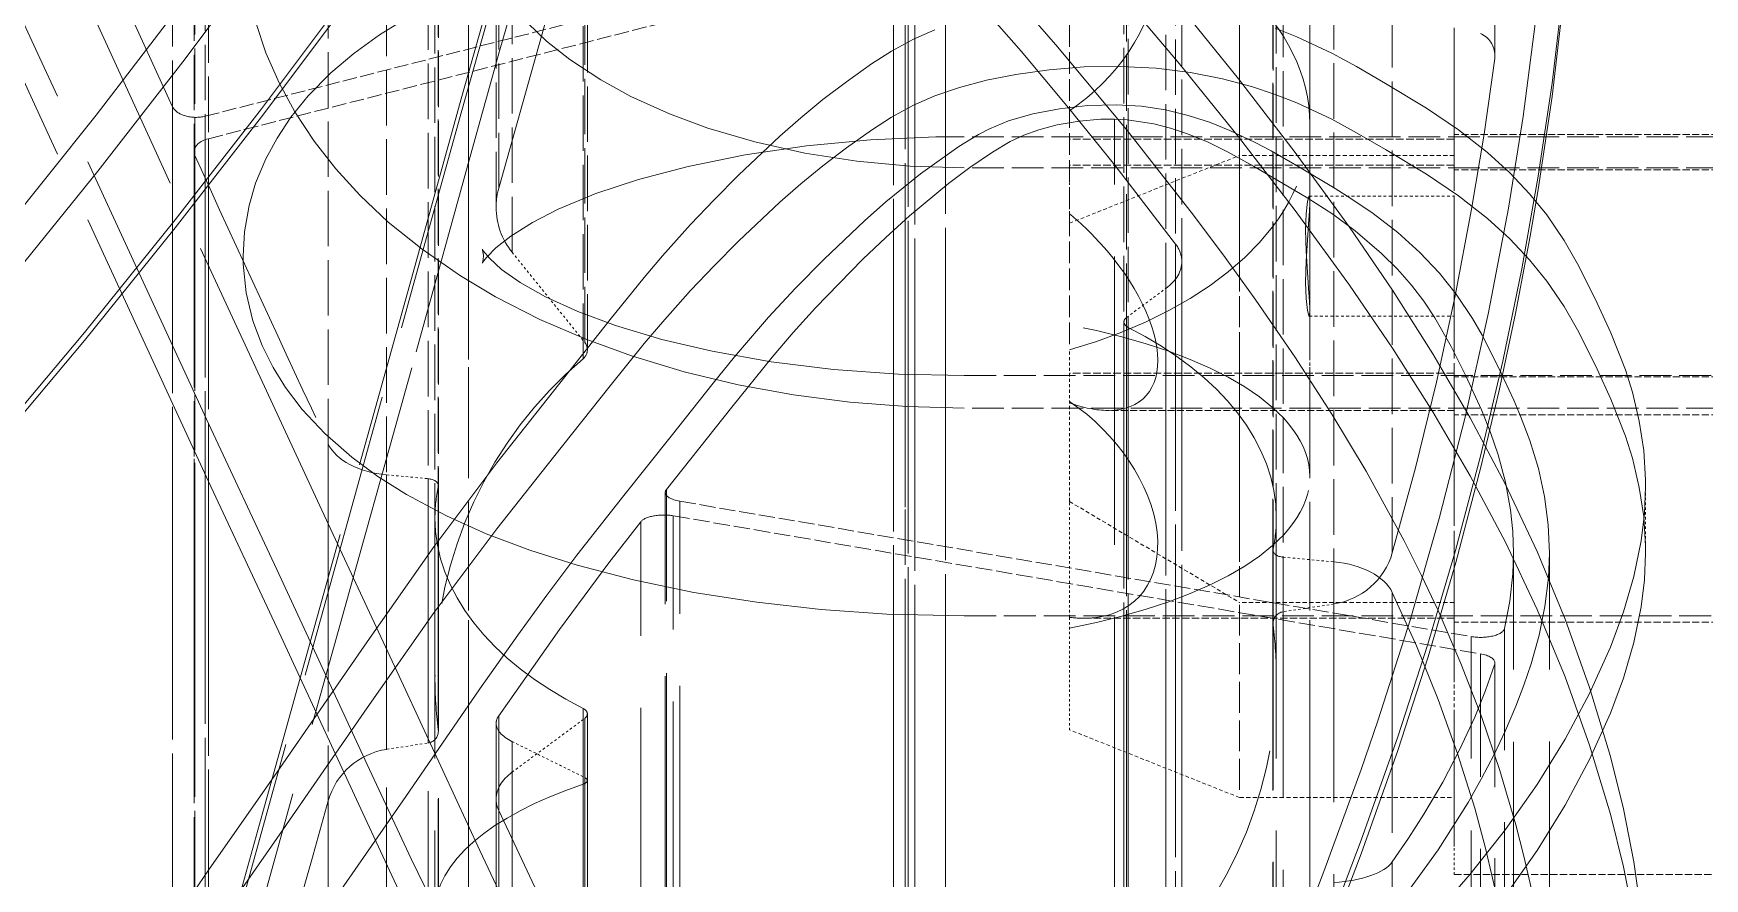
# Model space of a CAD drawing. Header units: millimetres. Extents: x 2408 to 34521, y 2746 to 25454.
# Drawn here: x 14034.2 to 14103.7, y 12192.8 to 12228 of the extents above; entities that cross this region are included whole.
import ezdxf

# ---------------------------------------------------------------- set-up
doc = ezdxf.new("R2010")
doc.units = ezdxf.units.MM
doc.linetypes.add('DASHED', pattern=[15, 12, -3])

# ---------------------------------------------------------------- blocks, each defined once
blk = doc.blocks.new('A$C637D7238')
at = {"color": 7, "linetype": 'DASHED', "lineweight": 13, "ltscale": 0.464721}
blk.add_line((198.301, 1132.197), (198.301, 1411.03), dxfattribs=at)
at = {"color": 7, "linetype": 'DASHED', "lineweight": 13, "ltscale": 0.192269}
blk.add_line((199.99, 1164.997), (199.99, 1280.358), dxfattribs=at)
at = {"color": 7, "linetype": 'DASHED', "lineweight": 13, "ltscale": 0.192268}
blk.add_line((199.998, 1165.122), (199.998, 1280.483), dxfattribs=at)
at = {"color": 7, "linetype": 'DASHED', "lineweight": 13, "ltscale": 0.192289}
blk.add_line((158.556, 1159.595), (158.556, 1274.969), dxfattribs=at)
at = {"color": 7, "linetype": 'DASHED', "lineweight": 13, "ltscale": 0.192292}
blk.add_line((158.448, 1158.802), (158.448, 1274.177), dxfattribs=at)
at = {"color": 7, "linetype": 'DASHED', "lineweight": 13, "ltscale": 0.192297}
blk.add_line((159.11, 1156.932), (159.11, 1272.31), dxfattribs=at)
at = {"color": 7, "linetype": 'DASHED', "lineweight": 13, "ltscale": 0.192307}
blk.add_line((162.135, 1153.185), (162.135, 1268.569), dxfattribs=at)
at = {"color": 7, "linetype": 'DASHED', "lineweight": 13, "ltscale": 0.192308}
for p, q in [((162.245, 1152.873), (162.245, 1268.258)), ((184.565, 1125.623), (184.565, 1241.008)), ((184.675, 1125.312), (184.675, 1240.697))]:
    blk.add_line(p, q, dxfattribs=at)
at = {"color": 7, "linetype": 'DASHED', "lineweight": 13, "ltscale": 0.192309}
for p, q in [((162.069, 1152.494), (162.069, 1267.879)), ((184.741, 1126.001), (184.741, 1241.386))]:
    blk.add_line(p, q, dxfattribs=at)
at = {"color": 7, "linetype": 'DASHED', "lineweight": 13, "ltscale": 0.192321}
for p, q in [((195.729, 1144.426), (195.729, 1259.819)), ((151.464, 1134.099), (151.464, 1249.492))]:
    blk.add_line(p, q, dxfattribs=at)
at = {"color": 7, "linetype": 'DASHED', "lineweight": 13, "ltscale": 0.192323}
for p, q in [((193.301, 1142.293), (193.301, 1257.687)), ((191.187, 1141.969), (191.187, 1257.362)), ((190.764, 1141.478), (190.764, 1256.871)), ((190.768, 1141.415), (190.768, 1256.809)), ((155.905, 1139.238), (155.905, 1254.632)), ((190.905, 1139.24), (190.905, 1254.634)), ((156.043, 1137.063), (156.043, 1252.457)), ((156.047, 1137.001), (156.047, 1252.394)), ((153.896, 1136.245), (153.896, 1251.638)), ((155.623, 1136.51), (155.623, 1251.904))]:
    blk.add_line(p, q, dxfattribs=at)
at = {"color": 7, "linetype": 'DASHED', "lineweight": 13, "ltscale": 0.192303}
blk.add_line((186.314, 1123.289), (186.314, 1238.67), dxfattribs=at)
at = {"color": 7, "linetype": 'DASHED', "lineweight": 13, "ltscale": 0.192298}
blk.add_line((186.975, 1121.425), (186.975, 1236.803), dxfattribs=at)
at = {"color": 7, "linetype": 'DASHED', "lineweight": 13, "ltscale": 0.192294}
blk.add_line((186.716, 1120.215), (186.716, 1235.592), dxfattribs=at)
at = {"color": 7, "linetype": 'DASHED', "lineweight": 13, "ltscale": 0.192271}
blk.add_line((145.882, 1113.816), (145.882, 1229.179), dxfattribs=at)
at = {"color": 7, "linetype": 'DASHED', "lineweight": 13, "ltscale": 0.192272}
blk.add_line((145.917, 1114.076), (145.917, 1229.439), dxfattribs=at)
at = {"color": 7, "linetype": 'DASHED', "lineweight": 13, "ltscale": 0.192267}
blk.add_line((146.488, 1112.905), (146.488, 1228.266), dxfattribs=at)
at = {"color": 7, "linetype": 'DASHED', "lineweight": 13, "ltscale": 0.19226}
blk.add_line((146.351, 1111.346), (146.351, 1226.702), dxfattribs=at)
at = {"color": 7, "linetype": 'DASHED', "lineweight": 13, "ltscale": 0.192257}
blk.add_line((144.992, 1110.695), (144.992, 1226.049), dxfattribs=at)
at = {"color": 7, "linetype": 'DASHED', "lineweight": 13, "ltscale": 0.106987}
for p, q in [((189.372, 1225.151), (189.372, 1160.958)), ((189.372, 1198.43), (189.372, 1134.238))]:
    blk.add_line(p, q, dxfattribs=at)
at = {"color": 7, "linetype": 'DASHED', "lineweight": 13, "ltscale": 0.192204}
blk.add_line((177.142, 1100.866), (177.142, 1216.188), dxfattribs=at)
at = {"color": 7, "linetype": 'DASHED', "lineweight": 13, "ltscale": 0.192201}
blk.add_line((175.866, 1100.423), (175.866, 1215.744), dxfattribs=at)
at = {"color": 7, "linetype": 'DASHED', "lineweight": 13, "ltscale": 0.192193}
blk.add_line((174.978, 1099.185), (174.978, 1214.501), dxfattribs=at)
at = {"color": 7, "linetype": 'DASHED', "lineweight": 13, "ltscale": 0.192184}
blk.add_line((175.461, 1097.798), (175.461, 1213.109), dxfattribs=at)
at = {"color": 7, "linetype": 'DASHED', "lineweight": 13, "ltscale": 0.192187}
blk.add_line((175.584, 1098.275), (175.584, 1213.588), dxfattribs=at)
at = {"color": 7, "linetype": 'DASHED', "lineweight": 13, "ltscale": 0.328568}
blk.add_line((157.301, 1009.537), (157.301, 1206.678), dxfattribs=at)
at = {"color": 7, "linetype": 'DASHED', "lineweight": 13, "ltscale": 0.328569}
blk.add_line((192.301, 1009.537), (192.301, 1206.679), dxfattribs=at)
at = {"color": 7, "linetype": 'DASHED', "lineweight": 13, "ltscale": 0.068777}
blk.add_line((192.301, 1200.327), (192.301, 1159.061), dxfattribs=at)
at = {"color": 7, "linetype": 'DASHED', "lineweight": 13, "ltscale": 0.093789}
blk.add_line((189.372, 1198.627), (189.372, 1142.354), dxfattribs=at)
at = {"color": 7, "linetype": 'DASHED', "lineweight": 13, "ltscale": 0.374806}
for p, q in [((157.301, 973.363), (157.301, 1198.246)), ((192.301, 973.362), (192.301, 1198.246))]:
    blk.add_line(p, q, dxfattribs=at)
at = {"color": 7, "linetype": 'DASHED', "lineweight": 13, "ltscale": 0.075057}
blk.add_line((182.301, 1197.909), (182.301, 1152.875), dxfattribs=at)
at = {"color": 7, "linetype": 'DASHED', "lineweight": 13, "ltscale": 0.066415}
blk.add_line((198.301, 1182.203), (198.301, 1142.354), dxfattribs=at)
at = {"color": 7, "linetype": 'DASHED', "lineweight": 13}
for p, q in [((175.461, 351.319), (175.461, 1170.73)), ((175.584, 351.018), (175.584, 1170.444)), ((174.978, 350.446), (174.978, 1169.897)), ((175.866, 349.668), (175.866, 1169.153)), ((177.142, 349.39), (177.142, 1168.886)), ((144.992, 343.259), (144.992, 1162.984)), ((146.351, 342.855), (146.351, 1162.593)), ((184.178, 229.754), (184.178, 1162.473)), ((146.488, 341.89), (146.488, 1161.657)), ((145.882, 341.327), (145.882, 1161.11)), ((145.917, 341.167), (145.917, 1160.955)), ((186.716, 337.39), (186.716, 1157.272)), ((186.975, 336.649), (186.975, 1156.547)), ((186.314, 335.51), (186.314, 1155.429)), ((184.565, 334.087), (184.565, 1154.03)), ((184.675, 334.276), (184.675, 1154.216)), ((184.741, 333.857), (184.741, 1153.803)), ((151.464, 328.953), (151.464, 1148.951)), ((153.896, 327.663), (153.896, 1147.666)), ((155.623, 327.504), (155.623, 1147.507)), ((156.043, 327.171), (156.043, 1147.176)), ((156.047, 327.209), (156.047, 1147.213)), ((165.534, 212.417), (165.534, 1147.055)), ((165.487, 212.285), (165.487, 1146.934)), ((166.093, 211.888), (166.093, 1146.568)), ((155.905, 325.868), (155.905, 1145.874)), ((164.47, 210.967), (164.47, 1145.717)), ((165.818, 211.234), (165.818, 1145.964)), ((190.905, 325.867), (190.905, 1145.873)), ((190.764, 324.529), (190.764, 1144.534)), ((190.768, 324.566), (190.768, 1144.571)), ((200.769, 209.561), (200.769, 1144.411)), ((202.269, 209.565), (202.269, 1144.414)), ((191.187, 324.236), (191.187, 1144.24)), ((193.301, 324.043), (193.301, 1144.045)), ((195.729, 322.773), (195.729, 1142.769)), ((199.004, 205.861), (199.004, 1140.937)), ((200.394, 206.21), (200.394, 1141.267)), ((199.392, 205.105), (199.392, 1140.219)), ((199.99, 204.666), (199.99, 1139.803)), ((199.998, 204.719), (199.998, 1139.853)), ((158.448, 202.074), (158.448, 1137.322)), ((158.556, 202.404), (158.556, 1137.639)), ((162.069, 318), (162.069, 1137.944)), ((162.135, 317.593), (162.135, 1137.531)), ((162.245, 317.777), (162.245, 1137.718)), ((159.11, 201.297), (159.11, 1136.572)), ((159.11, 315.395), (159.11, 1135.292)), ((162.069, 199.464), (162.069, 1134.794)), ((162.135, 199.748), (162.135, 1135.071)), ((162.245, 199.62), (162.245, 1134.946)), ((158.448, 314.302), (158.448, 1134.174)), ((158.556, 313.839), (158.556, 1133.7)), ((195.729, 196.169), (195.729, 1131.558))]:
    blk.add_line(p, q, dxfattribs=at)
at = {"color": 7, "linetype": 'DASHED', "lineweight": 13, "ltscale": 0.049241}
blk.add_line((146.351, 1162.593), (174.978, 1169.897), dxfattribs=at)
at = {"color": 7, "linetype": 'DASHED', "lineweight": 13, "ltscale": 0.050532}
blk.add_line((146.488, 1161.657), (175.866, 1169.153), dxfattribs=at)
at = {"color": 7, "linetype": 'DASHED', "lineweight": 13, "ltscale": 0.010049}
blk.add_line((192.301, 1168.308), (192.301, 1162.279), dxfattribs=at)
at = {"color": 7, "linetype": 'DASHED', "lineweight": 13, "ltscale": 0.11}
for p, q in [((243.922, 1161.739), (177.923, 1161.739)), ((243.922, 1160.449), (177.923, 1160.449)), ((243.922, 1150.449), (177.923, 1150.449))]:
    blk.add_line(p, q, dxfattribs=at)
at = {"color": 7, "linetype": 'DASHED', "lineweight": 13, "ltscale": 0.025}
for p, q in [((213.301, 1161.837), (198.301, 1161.837)), ((213.301, 1160.357), (198.301, 1160.357)), ((213.301, 1151.742), (198.301, 1151.742)), ((213.301, 1150.158), (198.301, 1150.158)), ((213.301, 1141.542), (198.301, 1141.542)), ((198.301, 1131.03), (213.301, 1131.03))]:
    blk.add_line(p, q, dxfattribs=at)
at = {"color": 7, "linetype": 'DASHED', "lineweight": 13, "ltscale": 0.026667}
for p, q in [((198.301, 1161.639), (182.301, 1161.639)), ((198.301, 1160.549), (182.301, 1160.549)), ((198.301, 1151.898), (182.301, 1151.898))]:
    blk.add_line(p, q, dxfattribs=at)
at = {"color": 7, "linetype": 'DASHED', "lineweight": 13, "ltscale": 0.012688}
for p, q in [((182.301, 1158.138), (189.372, 1160.958)), ((189.372, 1134.238), (182.301, 1137.058))]:
    blk.add_line(p, q, dxfattribs=at)
at = {"color": 7, "linetype": 'DASHED', "lineweight": 13, "ltscale": 0.014882}
for p, q in [((198.301, 1160.958), (189.372, 1160.958)), ((198.301, 1142.354), (189.372, 1142.354)), ((189.372, 1134.238), (198.301, 1134.238))]:
    blk.add_line(p, q, dxfattribs=at)
at = {"color": 7, "linetype": 'DASHED', "lineweight": 13, "ltscale": 0.003357}
blk.add_line((182.301, 1158.534), (182.301, 1160.549), dxfattribs=at)
at = {"color": 7, "linetype": 'DASHED', "lineweight": 13, "ltscale": 0.010047}
for p, q in [((192.272, 1159.268), (198.301, 1159.268)), ((192.272, 1154.268), (198.301, 1154.268))]:
    blk.add_line(p, q, dxfattribs=at)
at = {"color": 7, "linetype": 'DASHED', "lineweight": 13, "ltscale": 0.008026}
blk.add_line((159.11, 1156.932), (162.135, 1153.185), dxfattribs=at)
at = {"color": 7, "linetype": 'DASHED', "lineweight": 13, "ltscale": 0.003398}
blk.add_line((184.675, 1154.216), (186.314, 1155.429), dxfattribs=at)
at = {"color": 7, "linetype": 'DASHED', "lineweight": 13, "ltscale": 0.011463}
blk.add_line((192.301, 1154.476), (192.301, 1147.598), dxfattribs=at)
at = {"color": 7, "linetype": 'DASHED', "lineweight": 13, "ltscale": 0.010525}
blk.add_line((182.301, 1146.56), (182.301, 1152.875), dxfattribs=at)
at = {"color": 7, "linetype": 'DASHED', "lineweight": 13, "ltscale": 0.11017}
for p, q in [((177.923, 1151.798), (244.025, 1151.798)), ((177.923, 1141.798), (244.025, 1141.798))]:
    blk.add_line(p, q, dxfattribs=at)
at = {"color": 7, "linetype": 'DASHED', "lineweight": 13, "ltscale": 0.023993}
blk.add_line((198.301, 1150.349), (183.905, 1150.349), dxfattribs=at)
at = {"color": 7, "linetype": 'DASHED', "lineweight": 13, "ltscale": 0.00289}
blk.add_line((153.896, 1147.666), (155.623, 1147.507), dxfattribs=at)
at = {"color": 7, "linetype": 'DASHED', "lineweight": 13, "ltscale": 0.004585}
blk.add_line((206.269, 1144.414), (206.269, 1147.166), dxfattribs=at)
at = {"color": 7, "linetype": 'DASHED', "lineweight": 13, "ltscale": 0.055649}
blk.add_line((166.093, 1146.568), (199.004, 1140.937), dxfattribs=at)
at = {"color": 7, "linetype": 'DASHED', "lineweight": 13, "ltscale": 0.008588}
blk.add_line((182.301, 1141.738), (182.301, 1146.891), dxfattribs=at)
at = {"color": 7, "linetype": 'DASHED', "lineweight": 13, "ltscale": 0.013712}
blk.add_line((182.301, 1146.56), (189.372, 1142.354), dxfattribs=at)
at = {"color": 7, "linetype": 'DASHED', "lineweight": 13, "ltscale": 0.05677}
blk.add_line((165.818, 1145.964), (199.392, 1140.219), dxfattribs=at)
at = {"color": 7, "linetype": 'DASHED', "lineweight": 13, "ltscale": 0.003538}
blk.add_line((191.187, 1144.24), (193.301, 1144.045), dxfattribs=at)
at = {"color": 7, "linetype": 'DASHED', "lineweight": 13, "ltscale": 0.003564}
blk.add_line((193.301, 1142.293), (191.187, 1141.969), dxfattribs=at)
at = {"color": 7, "linetype": 'DASHED', "lineweight": 13, "ltscale": 0.013527}
blk.add_line((198.301, 1142.354), (198.301, 1134.238), dxfattribs=at)
at = {"color": 7, "linetype": 'DASHED', "lineweight": 13, "ltscale": 0.007801}
blk.add_line((182.301, 1141.738), (182.301, 1137.058), dxfattribs=at)
at = {"color": 7, "linetype": 'DASHED', "lineweight": 13, "ltscale": 0.025658}
blk.add_line((198.301, 1141.698), (182.906, 1141.698), dxfattribs=at)
at = {"color": 7, "linetype": 'DASHED', "lineweight": 13, "ltscale": 0.000103974}
blk.add_line((190.764, 1141.478), (190.768, 1141.415), dxfattribs=at)
at = {"color": 7, "linetype": 'DASHED', "lineweight": 13, "ltscale": 0.006273}
blk.add_line((159.11, 1135.292), (162.135, 1137.531), dxfattribs=at)
at = {"color": 7, "linetype": 'DASHED', "lineweight": 13, "ltscale": 0.000103594}
blk.add_line((156.047, 1137.001), (156.043, 1137.063), dxfattribs=at)
at = {"color": 7, "linetype": 'DASHED', "lineweight": 13, "ltscale": 0.002911}
blk.add_line((153.896, 1136.245), (155.623, 1136.51), dxfattribs=at)
at = {"color": 7, "linetype": 'DASHED', "lineweight": 13, "ltscale": 0.005629}
blk.add_line((159.11, 1136.572), (162.135, 1135.071), dxfattribs=at)
at = {"color": 7, "linetype": 'DASHED', "lineweight": 13, "ltscale": 0.001946}
blk.add_line((198.301, 1131.03), (198.301, 1132.197), dxfattribs=at)
at = {"color": 7, "linetype": 'DASHED', "lineweight": 13}
for points in [[(87.013, 1105.223), (91.098, 1108.574), (93.128, 1110.264), (98.632, 1114.977), (104.035, 1119.805), (109.185, 1124.607), (114.235, 1129.512), (119.187, 1134.516), (124.04, 1139.616), (128.656, 1144.653), (133.173, 1149.778), (137.584, 1154.993), (141.879, 1160.299), (145.516, 1164.986), (149.075, 1169.744)], [(89.552, 1102.49), (94.633, 1106.668), (97.111, 1108.749), (100.882, 1111.991), (105.424, 1116.022), (109.89, 1120.13), (114.282, 1124.315), (118.604, 1128.577), (123.665, 1133.756), (128.641, 1139.051), (133.494, 1144.424), (137.447, 1148.971), (141.32, 1153.592), (145.103, 1158.283), (148.687, 1162.904), (152.192, 1167.586)], [(89.552, 1102.151), (94.633, 1106.329), (97.111, 1108.409), (100.882, 1111.651), (105.424, 1115.682), (109.89, 1119.79), (114.282, 1123.976), (118.604, 1128.237), (123.665, 1133.416), (128.641, 1138.712), (133.494, 1144.085), (137.447, 1148.632), (141.32, 1153.253), (145.103, 1157.943), (148.687, 1162.564), (152.192, 1167.247)], [(186.864, 1167.195), (189.332, 1164.143), (191.694, 1161.077), (193.95, 1157.968), (195.734, 1155.346), (197.414, 1152.699), (198.968, 1150.038), (200.434, 1147.271), (201.754, 1144.481), (202.924, 1141.666), (203.939, 1138.824), (204.8, 1135.953), (205.343, 1133.77), (205.779, 1131.567), (206.088, 1129.345), (206.224, 1127.677), (206.269, 1126.008)], [(184.328, 1167.781), (186.864, 1164.783), (189.332, 1161.732), (191.694, 1158.665), (193.95, 1155.557), (195.734, 1152.934), (197.414, 1150.288), (198.968, 1147.626), (200.434, 1144.859), (201.754, 1142.07), (202.924, 1139.255), (203.939, 1136.413), (204.8, 1133.541), (205.343, 1131.358), (205.779, 1129.156), (206.088, 1126.933), (206.224, 1125.265), (206.269, 1123.597)], [(157.142, 1127.114), (154.917, 1131.688), (153.081, 1135.617), (149.331, 1143.724), (146.487, 1149.799), (139.467, 1165.013), (135.291, 1174.138)], [(159.348, 1128.705), (157.775, 1132.032), (154.695, 1138.699), (151.197, 1146.198), (144.248, 1161.206), (140.82, 1168.72)], [(178.802, 1168.931), (181.819, 1165.47), (184.707, 1161.979), (187.453, 1158.474), (188.771, 1156.711), (190.046, 1154.942), (191.674, 1152.574), (193.208, 1150.199), (194.639, 1147.817), (196.221, 1144.926), (196.95, 1143.475), (197.636, 1142.019), (198.587, 1139.822), (199.443, 1137.607), (200.203, 1135.37), (200.867, 1133.106), (201.203, 1131.795), (201.502, 1130.475), (201.835, 1128.705), (202.081, 1126.924), (202.228, 1125.138), (202.269, 1123.597)], [(154.917, 1129.276), (153.081, 1133.205), (149.331, 1141.312), (146.487, 1147.387), (139.467, 1162.601), (135.291, 1171.726)], [(127.602, 1060.9), (128.717, 1064.071), (129.794, 1067.255), (131.852, 1073.659), (133.165, 1077.939), (135.649, 1086.379), (136.066, 1087.833), (139.147, 1098.833), (142.678, 1111.707), (148.738, 1133.63), (154.927, 1155.835), (156.996, 1163.315), (158.049, 1167.052)], [(128.718, 1063.507), (129.795, 1066.692), (131.853, 1073.096), (133.862, 1079.7), (135.65, 1085.817), (136.832, 1089.962), (139.148, 1098.27), (142.483, 1110.428), (155.004, 1155.548), (157.019, 1162.831), (158.044, 1166.469)], [(129.615, 1063.612), (130.673, 1066.735), (132.053, 1070.974), (133.384, 1075.231), (135.476, 1082.2), (137.074, 1087.724), (138.637, 1093.26), (141.545, 1103.782), (146.769, 1122.832), (151.718, 1140.554), (155.125, 1152.787), (157.436, 1161.168), (158.607, 1165.355), (160.411, 1171.624)], [(99.388, 1117.635), (104.397, 1122.168), (108.803, 1126.309), (113.135, 1130.527), (117.395, 1134.819), (121.582, 1139.182), (125.696, 1143.614), (129.734, 1148.113), (133.691, 1152.681), (137.56, 1157.318), (141.813, 1162.638), (145.956, 1168.052), (150.007, 1173.567), (153.992, 1179.183), (156.721, 1183.128), (159.43, 1187.119), (162.109, 1191.15), (164.749, 1195.214), (167.557, 1199.66), (170.285, 1204.129), (172.919, 1208.61), (175.461, 1213.109)], [(144.992, 1162.984), (140.674, 1172.421), (137.615, 1178.92), (136.029, 1182.163)], [(164.47, 1179.779), (162.606, 1173.746), (160.831, 1167.695), (158.556, 1159.595)], [(191.802, 1128.373), (192.884, 1131.156), (194.433, 1135.403), (195.126, 1137.427), (196.467, 1141.625), (197.684, 1145.856), (198.773, 1150.122), (199.732, 1154.424), (200.56, 1158.764), (201.173, 1162.584), (201.673, 1166.431)], [(192.805, 1128.193), (194.438, 1132.461), (195.956, 1136.759), (197.206, 1140.625), (198.353, 1144.52), (199.392, 1148.445), (200.322, 1152.399), (201.113, 1156.235), (201.8, 1160.098), (202.377, 1163.971), (202.815, 1167.717)], [(192.807, 1127.631), (194.44, 1131.899), (195.957, 1136.197), (197.218, 1140.096), (198.372, 1144.025), (199.418, 1147.984), (200.175, 1151.172), (200.859, 1154.379), (201.471, 1157.606), (201.8, 1159.536), (202.378, 1163.41), (202.8, 1166.994)], [(147.923, 1156.768), (147.979, 1157.774), (148.173, 1158.88), (148.446, 1159.806), (148.869, 1160.824), (149.335, 1161.684), (149.914, 1162.549), (150.633, 1163.434), (151.576, 1164.392), (152.529, 1165.203), (153.592, 1165.978), (155.039, 1166.871), (156.382, 1167.576), (158.038, 1168.319), (159.85, 1169.006), (162.137, 1169.723), (164.576, 1170.338), (167.109, 1170.84), (169.732, 1171.232), (172.423, 1171.513), (175.62, 1171.7), (177.923, 1171.739)], [(147.923, 1170.318), (147.974, 1169.127), (148.18, 1167.653), (148.471, 1166.445), (148.875, 1165.234), (149.422, 1163.976), (150.074, 1162.774), (150.875, 1161.555), (151.781, 1160.396), (152.777, 1159.305), (153.964, 1158.187), (155.368, 1157.053), (156.966, 1155.951), (158.43, 1155.08), (160.274, 1154.136), (162.221, 1153.294), (164.084, 1152.615), (166.267, 1151.956), (168.516, 1151.415), (170.82, 1150.993), (173.165, 1150.691), (175.537, 1150.509), (177.923, 1150.449)], [(157.923, 1170.318), (157.996, 1169.563), (158.215, 1168.806), (158.591, 1168.017), (159.091, 1167.26), (159.764, 1166.466), (160.545, 1165.717), (161.51, 1164.949), (162.8, 1164.101), (164.056, 1163.416), (165.667, 1162.687), (167.255, 1162.099), (169.213, 1161.521), (171.287, 1161.058), (173.449, 1160.722), (175.671, 1160.517), (177.923, 1160.449)], [(177.142, 1168.886), (180.286, 1165.296), (182.263, 1162.934), (184.183, 1160.557), (186.716, 1157.272)], [(176.701, 1166.187), (175.811, 1165.798), (174.903, 1165.302), (174.068, 1164.766), (173.02, 1164.029), (172.042, 1163.283), (171.123, 1162.528), (170.256, 1161.768), (168.538, 1160.14), (167.518, 1159.117), (166.533, 1158.084), (165.364, 1156.778), (164.607, 1155.883), (163.19, 1154.126), (160.836, 1151.151), (158.473, 1148.17), (155.857, 1144.674), (153.081, 1140.723), (149.331, 1135.286), (146.487, 1131.213), (139.467, 1121.011), (135.291, 1114.892)], [(206.269, 1147.166), (206.266, 1147.459), (206.187, 1148.679), (206.002, 1149.896), (205.715, 1151.11), (205.427, 1152.032), (204.822, 1153.573), (204.254, 1154.813), (203.489, 1156.353), (202.881, 1157.418), (202.155, 1158.485), (201.439, 1159.366), (200.617, 1160.235), (199.685, 1161.086), (198.486, 1162.027), (197.15, 1162.925), (195.446, 1163.955), (194.239, 1164.657), (193.208, 1165.215), (191.76, 1165.896), (190.858, 1166.253)], [(184.406, 1164.665), (182.912, 1164.64), (181.459, 1164.524), (180.07, 1164.33), (178.854, 1164.087), (177.719, 1163.786), (176.701, 1163.436), (175.811, 1163.047), (174.903, 1162.551), (174.068, 1162.015), (173.02, 1161.278), (172.042, 1160.531), (171.123, 1159.777), (170.256, 1159.017), (168.538, 1157.389), (167.518, 1156.366), (166.533, 1155.333), (165.364, 1154.027), (164.607, 1153.133), (163.19, 1151.375), (160.836, 1148.4), (158.473, 1145.419), (155.857, 1141.922), (153.081, 1137.971), (149.331, 1132.535), (146.487, 1128.462)], [(206.269, 1144.414), (206.266, 1144.708), (206.187, 1145.928), (206.002, 1147.145), (205.715, 1148.359), (205.427, 1149.281), (204.822, 1150.822), (204.254, 1152.062), (203.489, 1153.602), (202.881, 1154.667), (202.155, 1155.734), (201.439, 1156.615), (200.617, 1157.484), (199.685, 1158.335), (198.486, 1159.276), (197.15, 1160.173), (195.446, 1161.204), (194.239, 1161.905), (193.208, 1162.464), (191.76, 1163.145), (190.858, 1163.502), (189.873, 1163.831), (188.667, 1164.153), (187.341, 1164.411), (185.909, 1164.587), (184.406, 1164.665)], [(199.99, 1164.997), (199.547, 1161.851), (199.03, 1158.723), (198.342, 1155.111), (197.562, 1151.524), (196.691, 1147.962), (195.729, 1144.426)], [(184.24, 1163.071), (183.068, 1163.036), (181.889, 1162.903), (180.769, 1162.685), (179.769, 1162.396), (178.979, 1162.072), (178.521, 1161.834), (177.704, 1161.331), (176.103, 1160.194), (174.659, 1159.027), (173.768, 1158.239), (172.097, 1156.644), (170.907, 1155.438), (169.775, 1154.223), (168.366, 1152.585), (167.475, 1151.486), (165.735, 1149.283), (163.76, 1146.804), (161.812, 1144.324), (160.56, 1142.659), (159.348, 1140.989), (157.775, 1138.758), (154.695, 1134.287), (151.197, 1129.259)], [(202.269, 1144.414), (202.217, 1145.589), (202.062, 1146.763), (201.807, 1147.934), (201.452, 1149.1), (201.068, 1150.106), (200.782, 1150.774), (200.161, 1152.106), (199.462, 1153.482), (199.069, 1154.167), (198.388, 1155.189), (197.687, 1156.061), (196.877, 1156.918), (195.956, 1157.749), (194.928, 1158.546), (194.005, 1159.171), (193.349, 1159.583), (191.933, 1160.428), (190.685, 1161.145), (190.02, 1161.5), (188.964, 1162.002), (188.121, 1162.338), (187.231, 1162.626), (186.29, 1162.853), (185.294, 1163.005), (184.24, 1163.071)], [(184.178, 1162.473), (183.598, 1162.463), (182.699, 1162.383), (181.795, 1162.229), (181.019, 1162.031), (180.397, 1161.808), (179.835, 1161.538), (179.096, 1161.093), (178.157, 1160.451), (177.273, 1159.795), (175.641, 1158.446), (174.654, 1157.547), (173.708, 1156.637), (171.729, 1154.612)], [(200.769, 1144.411), (200.738, 1145.31), (200.646, 1146.208), (200.44, 1147.356), (200.136, 1148.5), (199.814, 1149.436), (199.436, 1150.371), (198.788, 1151.784), (198.183, 1153.006), (197.5, 1154.208), (197.043, 1154.89), (196.525, 1155.564), (195.939, 1156.231), (195.286, 1156.884), (194.188, 1157.827), (193.251, 1158.51), (192.217, 1159.179), (189.962, 1160.517), (188.908, 1161.095), (188.066, 1161.505), (187.206, 1161.861), (186.501, 1162.098), (185.803, 1162.279), (184.7, 1162.447), (184.178, 1162.473)], [(157.923, 1156.768), (157.898, 1156.552), (157.876, 1156.479), (157.877, 1156.482), (157.887, 1156.499), (158.045, 1156.718), (158.441, 1157.118), (159.06, 1157.602), (159.958, 1158.165), (161.036, 1158.717), (162.603, 1159.369), (164.376, 1159.961), (166.436, 1160.505), (168.816, 1160.987), (171.359, 1161.357), (174.018, 1161.606), (176.745, 1161.727), (177.923, 1161.739)], [(192.26, 1155.234), (192.14, 1156.972), (192.121, 1157.857), (192.145, 1158.531), (192.201, 1159.036), (192.251, 1159.241), (192.261, 1159.26), (192.266, 1159.265), (192.27, 1159.268), (192.272, 1159.268)], [(192.272, 1159.268), (192.274, 1159.268), (192.278, 1159.266), (192.282, 1159.261), (192.288, 1159.245), (192.301, 1159.061)], [(192.26, 1158.302), (192.14, 1156.564), (192.121, 1155.68), (192.145, 1155.006), (192.201, 1154.501), (192.251, 1154.295), (192.261, 1154.277), (192.266, 1154.271), (192.27, 1154.269), (192.272, 1154.268)], [(177.923, 1151.798), (175.181, 1151.863), (172.487, 1152.058), (169.889, 1152.377), (167.433, 1152.812), (165.338, 1153.305), (163.409, 1153.883), (161.853, 1154.462), (160.503, 1155.08), (159.455, 1155.672), (158.678, 1156.219), (158.167, 1156.682), (157.913, 1156.994), (157.876, 1157.057), (157.876, 1157.059), (157.888, 1157.024), (157.922, 1156.806), (157.923, 1156.768)], [(177.923, 1141.798), (174.702, 1141.875), (171.971, 1142.063), (169.289, 1142.362), (166.68, 1142.773), (164.163, 1143.293), (161.826, 1143.903), (159.85, 1144.531), (158.038, 1145.218), (156.382, 1145.961), (154.726, 1146.845), (153.524, 1147.605), (152.441, 1148.403), (151.327, 1149.381), (150.384, 1150.391), (149.693, 1151.299), (149.169, 1152.138), (148.716, 1153.046), (148.33, 1154.082), (148.053, 1155.243), (147.929, 1156.432), (147.923, 1156.768)], [(171.729, 1154.612), (170.808, 1153.593), (169.93, 1152.565), (168.256, 1150.488), (165.534, 1147.055)], [(192.272, 1154.268), (192.274, 1154.269), (192.278, 1154.271), (192.282, 1154.276), (192.288, 1154.292), (192.301, 1154.476)], [(197.414, 1129.268), (198.968, 1131.052), (200.434, 1132.908), (201.754, 1134.779), (202.924, 1136.666), (203.939, 1138.572), (204.8, 1140.497), (205.343, 1141.961), (205.779, 1143.438), (206.088, 1144.928), (206.224, 1146.047), (206.269, 1147.166)], [(164.47, 1145.717), (163.135, 1144.003), (161.085, 1141.235), (158.556, 1137.639)], [(196.221, 1130.112), (197.636, 1132.062), (198.883, 1134.028), (199.446, 1135.025), (199.966, 1136.03), (200.437, 1137.03), (200.867, 1138.038), (201.203, 1138.917), (201.502, 1139.802), (201.835, 1140.989), (202.081, 1142.183), (202.228, 1143.381), (202.269, 1144.414)], [(200.434, 1130.157), (201.754, 1132.028), (202.924, 1133.915), (203.939, 1135.821), (204.8, 1137.746), (205.343, 1139.21), (205.779, 1140.687), (206.088, 1142.177), (206.224, 1143.295), (206.269, 1144.414)], [(200.394, 1141.267), (200.614, 1142.408), (200.74, 1143.551), (200.769, 1144.411)], [(195.729, 1142.769), (196.734, 1140.554), (197.64, 1138.322), (198.447, 1136.069), (199.156, 1133.79), (199.602, 1132.138), (199.99, 1130.474)], [(195.729, 1131.558), (196.41, 1132.547), (197.047, 1133.541), (197.828, 1134.875), (198.531, 1136.22), (199.156, 1137.58), (199.602, 1138.687), (199.99, 1139.803)], [(164.47, 1121.654), (163.135, 1124.21), (161.085, 1128.338), (158.556, 1133.7)]]:
    blk.add_lwpolyline(points, dxfattribs=at)
for centre, radius, start, end in [((199.002, 1165.121), 0.996, 0.06184, 66.94054), ((199.006, 1165.122), 0.992, 352.73684, 359.99757), ((1216.482, 1648.366), 1176.298, 204.479025, 205.123125), ((161.422, 1158.802), 2.974, 164.53276, 179.99534), ((181.036, 1159.313), 11.268, 354.85395, 358.71792), ((161.426, 1158.803), 2.977, 180.01215, 218.93761), ((174.209, 1148.788), 12.668, 44.02942, 50.29977), ((181.035, 1154.224), 11.269, 1.28247, 5.1459), ((161.749, 1152.873), 0.496, 310.17469, 359.96471), ((161.749, 1152.873), 0.496, 0.02179, 38.95182), ((192.852, 1145.254), 2.994, 278.61587, 343.94655), ((182.915, 1146.354), 4.656, 262.41706, 269.88448), ((182.91, 1145.744), 4.046, 269.9371, 275.76947), ((191.261, 1141.476), 0.498, 98.54801, 179.83652), ((173.622, 1139.239), 17.283, 0.00272, 7.23509), ((173.178, 1139.239), 17.272, 180.00187, 187.23731), ((155.549, 1137.002), 0.498, 278.52858, 359.82481), ((154.344, 1133.285), 2.993, 98.59827, 164.20061), ((2971.654, 342.086), 2929.292, 164.313298, 164.719708)]:
    blk.add_arc(centre, radius, start, end, dxfattribs=at)
for centre, major_axis, ratio, start_param, end_param in [((180.872, 1166.739), (4.265, 4.265), 0.655574, 4.416094, 6.773698), ((174.801, 1162.279), (-17.5, 0), 0.594762, 3.141593, 4.269478), ((145.957, 1163.139), (1, 0), 0.594762, 3.406319, 5.117623), ((146.882, 1161.11), (1, 0), 0.594762, 1.97603, 3.141636), ((174.801, 1162.279), (-17.5, 0), 0.594762, 2.013707, 3.141593), ((146.882, 1161.11), (1, 0), 0.594762, 3.141636, 3.406673), ((180.872, 1155.449), (-4.554, 4.554), 0.504089, 2.674629, 4.679306), ((183.975, 1156.546), (3, 0), 0.594762, 0.000049, 0.418653), ((183.975, 1156.546), (3, 0), 0.594762, 5.606315, 6.283234), ((185.065, 1154.03), (0.5, 0), 0.594762, 2.464722, 3.141549), ((185.065, 1154.03), (0.5, 0), 0.594762, 3.141549, 4.007737), ((174.801, 1147.598), (-17.5, 0), 0.398819, 3.141593, 4.269478), ((173.405, 1145.874), (17.5, 0), 0.594762, 6.283148, 7.14933), ((173.362, 1139.275), (17.155, 3.251), 0.994385, 2.088042, 2.955373), ((180.872, 1146.798), (4.265, -4.265), 0.655574, 5.792672, 8.150276), ((180.869, 1155.454), (-4.557, 4.56), 0.503992, 2.322264, 2.675004), ((154.354, 1149.429), (3, 0), 0.594762, 3.413148, 4.559117), ((155.547, 1147.213), (0.5, 0), 0.594762, 6.283151, 7.70071), ((173.405, 1145.874), (17.5, 0), 0.594762, 3.016102, 3.141556), ((155.547, 1147.213), (0.5, 0), 0.594762, 6.157695, 6.283151), ((166.487, 1146.934), (1, 0), 0.398819, 2.833267, 3.141629), ((174.801, 1147.598), (-17.5, 0), 0.398819, 2.013707, 3.141593), ((166.487, 1146.934), (1, 0), 0.398819, 3.141629, 4.307155), ((173.405, 1145.874), (17.5, 0), 0.594762, 3.141556, 4.007737), ((165.424, 1145.597), (1, 0), 0.398819, 1.165563, 2.836252), ((173.405, 1145.874), (17.5, 0), 0.594762, 6.157695, 6.283148), ((191.264, 1144.534), (0.5, 0), 0.594762, 3.016102, 3.141558), ((191.264, 1144.534), (0.5, 0), 0.594762, 3.141558, 4.559117), ((192.843, 1142.282), (3, 0), 0.594762, 0.27655, 1.417525), ((199.398, 1141.303), (1, 0), 0.398819, 4.307155, 6.191394), ((198.998, 1139.853), (1, 0), 0.398819, 6.283146, 7.448748), ((198.998, 1139.853), (1, 0), 0.398819, 6.156913, 6.283146), ((173.362, 1139.275), (17.392, -2.316), 0.992137, 5.54954, 6.41457), ((161.448, 1137.322), (3, 0), 0.398819, 2.872814, 3.141537), ((161.448, 1137.322), (3, 0), 0.398819, 3.141537, 3.818463), ((161.745, 1137.718), (0.5, 0), 0.594762, 6.283142, 7.14933), ((161.745, 1137.718), (0.5, 0), 0.594762, 5.606315, 6.283142), ((161.448, 1134.174), (3, 0), 0.594762, 2.464722, 3.141648), ((173.405, 1129.477), (17.5, 0), 0.398819, 2.275448, 3.14163), ((161.745, 1134.946), (0.5, 0), 0.398819, 5.417041, 6.283229), ((161.745, 1134.946), (0.5, 0), 0.398819, 0.000043, 0.67687), ((161.448, 1134.174), (3, 0), 0.594762, 3.141648, 3.410372), ((192.843, 1131.885), (3, 0), 0.398819, 4.865661, 6.006635)]:
    blk.add_ellipse(centre, major_axis=major_axis, ratio=ratio, start_param=start_param, end_param=end_param, dxfattribs=at)
blk = doc.blocks.new('1')
at = {"color": 7}
blk.add_blockref('A$C637D7238', (13895.026, 11061.922), dxfattribs=at)

msp = doc.modelspace()

# ---------------------------------------------------------------- block references
msp.add_blockref('1', (0, 0))

doc.saveas('drawing.dxf')
